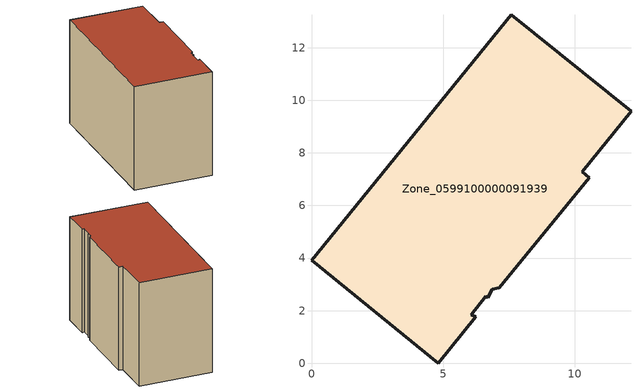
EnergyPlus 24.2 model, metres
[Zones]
Zone_0599100000091939
 floor ground (C_G): 6.63,2.55 6.07,1.84 6.25,1.76 4.82,0 0,3.91 7.6,13.25 12.15,9.58 10.3,7.28 10.56,7.06 7.15,2.86 6.88,2.81 6.69,2.5 z0
 wall outside (C_F): 10.3,7.28 12.15,9.58 7.6,13.25 0,3.91 4.82,0 6.25,1.76 6.07,1.84 6.63,2.55 6.69,2.5 6.88,2.81 7.15,2.86 10.56,7.06 10.3,7.28 z0:8.45
 roof outside (C_R): 6.63,2.55 6.69,2.5 6.88,2.81 7.15,2.86 10.56,7.06 10.3,7.28 12.15,9.58 7.6,13.25 0,3.91 4.82,0 6.25,1.76 6.07,1.84 z8.45
[BUILDING]
Pand.0599100000091939: North Axis=0; Terrain=City; Loads Convergence Tolerance Value=0.04; Temperature Convergence Tolerance Value=0.4; Solar Distribution=FullExterior; Maximum Number of Warmup Days=25; Minimum Number of Warmup Days=1
[Site:Location]
Rotterdam.The.Hague.AP_ZH_NLD Design_Conditions: Latitude=51.96; Longitude=4.45; Time Zone=1; Elevation=-4.5
[SITE:GROUNDTEMPERATURE:BUILDINGSURFACE]
18, 18, 18, 18, 18, 18, 18, 18, 18, 18, 18, 18
[MATERIAL] Thermal Absorptance=0.9; Solar Absorptance=0.7; Visible Absorptance=0.7
Name | Roughness | Thickness | Conductivity | Density | Specific Heat
G.TC.1946-1964 | MediumSmooth | 0.15 | 1 | 540 | 1210
F.TC.1946-1964 | Rough | 0.3 | 0.857143 | 1920 | 840
R.TC.1946-1964 | MediumRough | 0.2 | 0.235294 | 1500 | 1000
[CONSTRUCTION]
C_G: G.TC.1946-1964
C_F: F.TC.1946-1964
C_R: R.TC.1946-1964
[ZONE]
Zone_0599100000091939: Type=1; Multiplier=1; Ceiling Height=Autocalculate; Volume=Autocalculate; Floor Area=autocalculate; Part of Total Floor Area=Yes
[ZONEINFILTRATION:DESIGNFLOWRATE]
Infil_Zone_0599100000091939: Zone or ZoneList or Space or SpaceList=Zone_0599100000091939; Schedule=AlwaysOn; Design Flow Rate Calculation Method=Flow/Area; Flow Rate per Floor Area=0.003; Constant Term Coefficient=1; Temperature Term Coefficient=0; Velocity Term Coefficient=0; Velocity Squared Term Coefficient=0
[HVACTEMPLATE:ZONE:IDEALLOADSAIRSYSTEM]
Zone_0599100000091939: Maximum Heating Supply Air Temperature=50; Minimum Cooling Supply Air Temperature=13; Maximum Heating Supply Air Humidity Ratio=0.0156; Minimum Cooling Supply Air Humidity Ratio=0.0077; Heating Limit=NoLimit; Cooling Limit=NoLimit; Dehumidification Control Type=ConstantSensibleHeatRatio; Cooling Sensible Heat Ratio=0.7; Dehumidification Setpoint=60; Humidification Control Type=None; Humidification Setpoint=30; Outdoor Air Method=None; Outdoor Air Flow Rate per Person=0.00944; Outdoor Air Flow Rate per Zone Floor Area=0; Outdoor Air Flow Rate per Zone=0; Demand Controlled Ventilation Type=None; Outdoor Air Economizer Type=NoEconomizer; Heat Recovery Type=None; Sensible Heat Recovery Effectiveness=0.7; Latent Heat Recovery Effectiveness=0.65
[ZONECONTROL:THERMOSTAT]
ThermostatControl_Zone_0599100000091939: Zone or ZoneList=Zone_0599100000091939; Control Type Schedule=DualSetpointControlType; Control 1=Thermostat_Zone_0599100000091939; Temperature Difference Between Cutout And Setpoint=0
[THERMOSTATSETPOINT:DUALSETPOINT]
Thermostat_Zone_0599100000091939: Heating Setpoint Temperature Schedule=HeatingSetpoint_Zone_0599100000091939; Cooling Setpoint Temperature Schedule=CoolingSetpoint_Zone_0599100000091939
[SCHEDULE:COMPACT]
HeatingSetpoint_Zone_0599100000091939: Through: 12/31, For: AllDays, Until: 24:00, 21
CoolingSetpoint_Zone_0599100000091939: Through: 12/31, For: AllDays, Until: 24:00, 24
DualSetpointControlType: Through: 12/31, For: AllDays, Until: 24:00, 4
AlwaysOn: Through: 12/31, For: AllDays, Until: 24:00, 1
